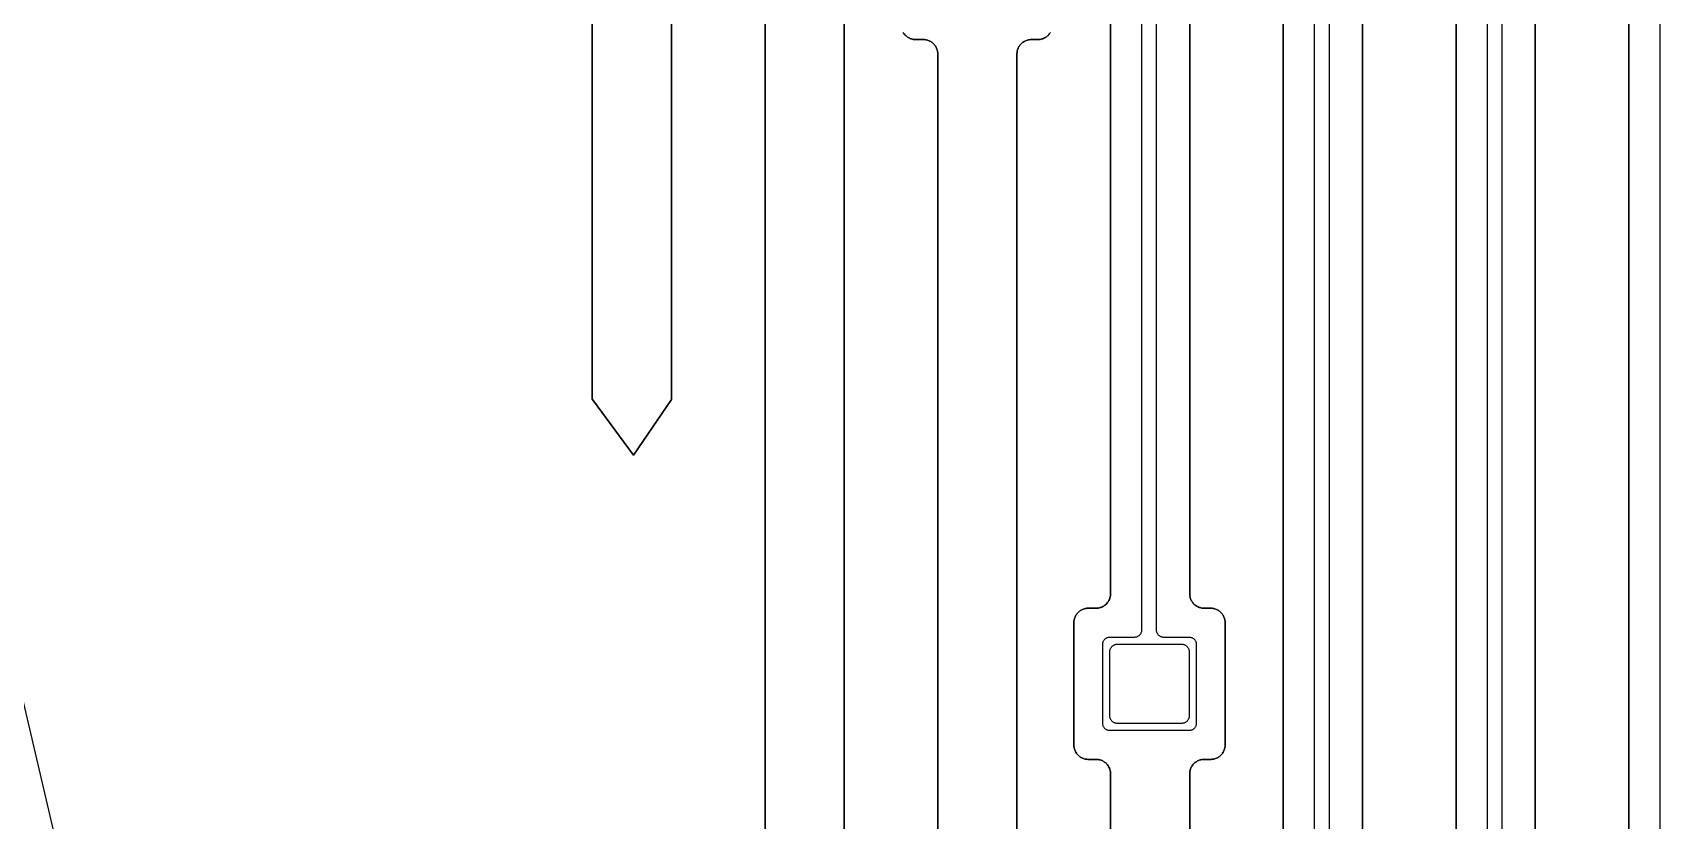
# Model space of a CAD drawing. Extents: x -2057 to 2225, y -44 to 31181.
# Drawn here: x -602 to -374.9, y 2560.8 to 2670.2 of the extents above; entities that cross this region are included whole.
import ezdxf

# ---------------------------------------------------------------- set-up
doc = ezdxf.new("R2010")
doc.units = 0
for name, color, linetype in [('electrode', 6, 'CONTINUOUS'), ('etching', 7, 'CONTINUOUS'), ('L2D0_etching2', 4, 'CONTINUOUS'), ('L3D0_etching3', 5, 'CONTINUOUS'), ('metalization', 8, 'CONTINUOUS'), ('polyimide', 9, 'CONTINUOUS'), ('polyimide_etch_borders', 10, 'CONTINUOUS')]:
    doc.layers.add(name, color=color, linetype=linetype)

msp = doc.modelspace()

# ---------------------------------------------------------------- linework, layer by layer
at = {"layer": 'electrode'}
msp.add_lwpolyline([(-451.34, 2574.247), (-451.427, 2574.255), (-451.513, 2574.27), (-451.598, 2574.293), (-451.68, 2574.323), (-451.759, 2574.36), (-451.834, 2574.403), (-451.906, 2574.453), (-451.973, 2574.509), (-452.035, 2574.571), (-452.091, 2574.638), (-452.141, 2574.71), (-452.184, 2574.785), (-452.221, 2574.864), (-452.251, 2574.946), (-452.274, 2575.031), (-452.289, 2575.117), (-452.297, 2575.204), (-452.297, 2584.291), (-452.289, 2584.378), (-452.274, 2584.464), (-452.251, 2584.548), (-452.221, 2584.63), (-452.184, 2584.71), (-452.141, 2584.785), (-452.091, 2584.857), (-452.035, 2584.924), (-451.973, 2584.985), (-451.906, 2585.042), (-451.834, 2585.092), (-451.759, 2585.135), (-451.68, 2585.172), (-451.598, 2585.202), (-451.513, 2585.225), (-451.427, 2585.24), (-451.34, 2585.247), (-442.253, 2585.247), (-442.166, 2585.24), (-442.08, 2585.225), (-441.996, 2585.202), (-441.914, 2585.172), (-441.834, 2585.135), (-441.759, 2585.092), (-441.687, 2585.042), (-441.62, 2584.985), (-441.559, 2584.924), (-441.502, 2584.857), (-441.452, 2584.785), (-441.409, 2584.71), (-441.372, 2584.63), (-441.342, 2584.548), (-441.319, 2584.464), (-441.304, 2584.378), (-441.297, 2584.291), (-441.297, 2575.204), (-441.304, 2575.117), (-441.319, 2575.031), (-441.342, 2574.946), (-441.372, 2574.864), (-441.409, 2574.785), (-441.452, 2574.71), (-441.502, 2574.638), (-441.559, 2574.571), (-441.62, 2574.509), (-441.687, 2574.453), (-441.759, 2574.403), (-441.834, 2574.36), (-441.914, 2574.323), (-441.996, 2574.293), (-442.08, 2574.27), (-442.166, 2574.255), (-442.253, 2574.247)], close=True, dxfattribs=at)
at = {"layer": 'etching'}
for points in [[(1890.612, 20342.595), (1890.612, 10404.624), (907.37, 8971.06), (907.37, 3311.52), (208.395, -1.125), (80.82, -44.08), (0, 0), (-775.12, 3311.52), (-775.12, 8985.76), (-1736.396, 10397.27), (-1736.396, 20343.044)], [(-452.208, 9035.371), (-452.208, 2592.185), (-452.216, 2592.059), (-452.231, 2591.934), (-452.255, 2591.811), (-452.286, 2591.689), (-452.325, 2591.57), (-452.371, 2591.453), (-452.425, 2591.339), (-452.485, 2591.229), (-452.553, 2591.123), (-452.627, 2591.021), (-452.707, 2590.924), (-452.793, 2590.832), (-452.884, 2590.746), (-452.981, 2590.666), (-453.083, 2590.592), (-453.189, 2590.525), (-453.299, 2590.465), (-453.413, 2590.411), (-453.53, 2590.365), (-453.649, 2590.326), (-453.771, 2590.295), (-453.895, 2590.271), (-454.019, 2590.255), (-454.145, 2590.247), (-455.359, 2590.247), (-455.485, 2590.24), (-455.61, 2590.224), (-455.733, 2590.2), (-455.855, 2590.169), (-455.974, 2590.13), (-456.091, 2590.084), (-456.205, 2590.03), (-456.315, 2589.97), (-456.421, 2589.902), (-456.523, 2589.828), (-456.62, 2589.748), (-456.712, 2589.662), (-456.798, 2589.571), (-456.878, 2589.474), (-456.952, 2589.372), (-457.019, 2589.266), (-457.079, 2589.156), (-457.133, 2589.042), (-457.179, 2588.925), (-457.218, 2588.806), (-457.249, 2588.684), (-457.273, 2588.56), (-457.289, 2588.436), (-457.297, 2588.31), (-457.297, 2571.185), (-457.289, 2571.059), (-457.273, 2570.934), (-457.249, 2570.811), (-457.218, 2570.689), (-457.179, 2570.57), (-457.133, 2570.453), (-457.079, 2570.339), (-457.019, 2570.229), (-456.952, 2570.123), (-456.878, 2570.021), (-456.798, 2569.924), (-456.712, 2569.832), (-456.62, 2569.746), (-456.523, 2569.666), (-456.421, 2569.592), (-456.315, 2569.525), (-456.205, 2569.465), (-456.091, 2569.411), (-455.974, 2569.365), (-455.855, 2569.326), (-455.733, 2569.295), (-455.61, 2569.271), (-455.485, 2569.255), (-455.359, 2569.247), (-454.145, 2569.247), (-454.019, 2569.24), (-453.895, 2569.224), (-453.771, 2569.2), (-453.649, 2569.169), (-453.53, 2569.13), (-453.413, 2569.084), (-453.299, 2569.03), (-453.189, 2568.97), (-453.083, 2568.902), (-452.981, 2568.828), (-452.884, 2568.748), (-452.793, 2568.662), (-452.707, 2568.571), (-452.627, 2568.474), (-452.553, 2568.372), (-452.485, 2568.266), (-452.425, 2568.156), (-452.371, 2568.042), (-452.325, 2567.925), (-452.286, 2567.806), (-452.255, 2567.684), (-452.231, 2567.56), (-452.216, 2567.436), (-452.208, 2567.31), (-452.208, 2319.247)], [(-441.208, 2319.247), (-441.208, 2567.31), (-441.2, 2567.436), (-441.184, 2567.56), (-441.16, 2567.684), (-441.129, 2567.806), (-441.09, 2567.925), (-441.044, 2568.042), (-440.991, 2568.156), (-440.93, 2568.266), (-440.863, 2568.372), (-440.789, 2568.474), (-440.709, 2568.571), (-440.623, 2568.662), (-440.531, 2568.748), (-440.434, 2568.828), (-440.332, 2568.902), (-440.226, 2568.97), (-440.116, 2569.03), (-440.002, 2569.084), (-439.886, 2569.13), (-439.766, 2569.169), (-439.644, 2569.2), (-439.521, 2569.224), (-439.396, 2569.24), (-439.271, 2569.247), (-438.234, 2569.247), (-438.108, 2569.255), (-437.984, 2569.271), (-437.86, 2569.295), (-437.738, 2569.326), (-437.619, 2569.365), (-437.502, 2569.411), (-437.388, 2569.465), (-437.278, 2569.525), (-437.172, 2569.592), (-437.07, 2569.666), (-436.973, 2569.746), (-436.882, 2569.832), (-436.796, 2569.924), (-436.716, 2570.021), (-436.642, 2570.123), (-436.574, 2570.229), (-436.514, 2570.339), (-436.46, 2570.453), (-436.414, 2570.57), (-436.375, 2570.689), (-436.344, 2570.811), (-436.32, 2570.934), (-436.304, 2571.059), (-436.297, 2571.185), (-436.297, 2588.31), (-436.304, 2588.436), (-436.32, 2588.56), (-436.344, 2588.684), (-436.375, 2588.806), (-436.414, 2588.925), (-436.46, 2589.042), (-436.514, 2589.156), (-436.574, 2589.266), (-436.642, 2589.372), (-436.716, 2589.474), (-436.796, 2589.571), (-436.882, 2589.662), (-436.973, 2589.748), (-437.07, 2589.828), (-437.172, 2589.902), (-437.278, 2589.97), (-437.388, 2590.03), (-437.502, 2590.084), (-437.619, 2590.13), (-437.738, 2590.169), (-437.86, 2590.2), (-437.984, 2590.224), (-438.108, 2590.24), (-438.234, 2590.247), (-439.271, 2590.247), (-439.396, 2590.255), (-439.521, 2590.271), (-439.644, 2590.295), (-439.766, 2590.326), (-439.886, 2590.365), (-440.002, 2590.411), (-440.116, 2590.465), (-440.226, 2590.525), (-440.332, 2590.592), (-440.434, 2590.666), (-440.531, 2590.746), (-440.623, 2590.832), (-440.709, 2590.924), (-440.789, 2591.021), (-440.863, 2591.123), (-440.93, 2591.229), (-440.991, 2591.339), (-441.044, 2591.453), (-441.09, 2591.57), (-441.129, 2591.689), (-441.16, 2591.811), (-441.184, 2591.934), (-441.2, 2592.059), (-441.208, 2592.185), (-441.208, 9035.377)], [(-428.208, 9035.371), (-428.208, 2492.185)], [(-417.208, 2492.185), (-417.208, 9035.377)], [(-404.208, 9035.371), (-404.208, 2392.185)], [(-393.208, 2392.185), (-393.208, 9035.377)], [(-380.208, 9035.371), (-380.208, 2292.185)], [(-524.208, 2867.31), (-524.208, 2619.247), (-524.17, 2619.247), (-518.49, 2611.52), (-513.208, 2619.247), (-513.208, 2867.31)], [(-500.208, 2767.31), (-500.208, 2519.247)], [(-489.208, 2519.247), (-489.208, 2767.31)], [(-481.019, 2670.229), (-480.952, 2670.123), (-480.878, 2670.021), (-480.798, 2669.924), (-480.712, 2669.832), (-480.62, 2669.746), (-480.523, 2669.666), (-480.421, 2669.592), (-480.315, 2669.525), (-480.205, 2669.465), (-480.091, 2669.411), (-479.974, 2669.365), (-479.855, 2669.326), (-479.733, 2669.295), (-479.61, 2669.271), (-479.485, 2669.255), (-479.359, 2669.247), (-478.145, 2669.247), (-478.019, 2669.24), (-477.895, 2669.224), (-477.771, 2669.2), (-477.649, 2669.169), (-477.53, 2669.13), (-477.413, 2669.084), (-477.299, 2669.03), (-477.189, 2668.97), (-477.083, 2668.902), (-476.981, 2668.828), (-476.884, 2668.748), (-476.793, 2668.662), (-476.707, 2668.571), (-476.627, 2668.474), (-476.553, 2668.372), (-476.485, 2668.266), (-476.425, 2668.156), (-476.371, 2668.042), (-476.325, 2667.925), (-476.286, 2667.806), (-476.255, 2667.684), (-476.231, 2667.56), (-476.216, 2667.436), (-476.208, 2667.31), (-476.208, 2419.247)], [(-465.208, 2419.247), (-465.208, 2667.31), (-465.2, 2667.436), (-465.184, 2667.56), (-465.16, 2667.684), (-465.129, 2667.806), (-465.09, 2667.925), (-465.044, 2668.042), (-464.991, 2668.156), (-464.93, 2668.266), (-464.863, 2668.372), (-464.789, 2668.474), (-464.709, 2668.571), (-464.623, 2668.662), (-464.531, 2668.748), (-464.434, 2668.828), (-464.332, 2668.902), (-464.226, 2668.97), (-464.116, 2669.03), (-464.002, 2669.084), (-463.886, 2669.13), (-463.766, 2669.169), (-463.644, 2669.2), (-463.521, 2669.224), (-463.396, 2669.24), (-463.271, 2669.247), (-462.234, 2669.247), (-462.108, 2669.255), (-461.984, 2669.271), (-461.86, 2669.295), (-461.738, 2669.326), (-461.619, 2669.365), (-461.502, 2669.411), (-461.388, 2669.465), (-461.278, 2669.525), (-461.172, 2669.592), (-461.07, 2669.666), (-460.973, 2669.746), (-460.882, 2669.832), (-460.796, 2669.924), (-460.716, 2670.021), (-460.642, 2670.123), (-460.574, 2670.229)]]:
    msp.add_lwpolyline(points, dxfattribs=at)
at = {"layer": 'L2D0_etching2'}
msp.add_lwpolyline([(1890.612, 20342.595), (1890.612, 10404.624), (907.37, 8971.06), (907.37, 3311.52), (208.395, -1.125), (80.82, -44.08), (0, 0), (-775.12, 3311.52), (-775.12, 8985.76), (-1736.396, 10397.27), (-1736.396, 20343.044)], dxfattribs=at)
at = {"layer": 'L3D0_etching3'}
for points in [[(1890.612, 20342.595), (1890.612, 10404.624), (907.37, 8971.06), (907.37, 3311.52), (208.395, -1.125), (80.82, -44.08), (0, 0), (-775.12, 3311.52), (-775.12, 8985.76), (-1736.396, 10397.27), (-1736.396, 20343.044)], [(-452.208, 9035.371), (-452.208, 2592.185), (-452.216, 2592.059), (-452.231, 2591.934), (-452.255, 2591.811), (-452.286, 2591.689), (-452.325, 2591.57), (-452.371, 2591.453), (-452.425, 2591.339), (-452.485, 2591.229), (-452.553, 2591.123), (-452.627, 2591.021), (-452.707, 2590.924), (-452.793, 2590.832), (-452.884, 2590.746), (-452.981, 2590.666), (-453.083, 2590.592), (-453.189, 2590.525), (-453.299, 2590.465), (-453.413, 2590.411), (-453.53, 2590.365), (-453.649, 2590.326), (-453.771, 2590.295), (-453.895, 2590.271), (-454.019, 2590.255), (-454.145, 2590.247), (-455.359, 2590.247), (-455.485, 2590.24), (-455.61, 2590.224), (-455.733, 2590.2), (-455.855, 2590.169), (-455.974, 2590.13), (-456.091, 2590.084), (-456.205, 2590.03), (-456.315, 2589.97), (-456.421, 2589.902), (-456.523, 2589.828), (-456.62, 2589.748), (-456.712, 2589.662), (-456.798, 2589.571), (-456.878, 2589.474), (-456.952, 2589.372), (-457.019, 2589.266), (-457.079, 2589.156), (-457.133, 2589.042), (-457.179, 2588.925), (-457.218, 2588.806), (-457.249, 2588.684), (-457.273, 2588.56), (-457.289, 2588.436), (-457.297, 2588.31), (-457.297, 2571.185), (-457.289, 2571.059), (-457.273, 2570.934), (-457.249, 2570.811), (-457.218, 2570.689), (-457.179, 2570.57), (-457.133, 2570.453), (-457.079, 2570.339), (-457.019, 2570.229), (-456.952, 2570.123), (-456.878, 2570.021), (-456.798, 2569.924), (-456.712, 2569.832), (-456.62, 2569.746), (-456.523, 2569.666), (-456.421, 2569.592), (-456.315, 2569.525), (-456.205, 2569.465), (-456.091, 2569.411), (-455.974, 2569.365), (-455.855, 2569.326), (-455.733, 2569.295), (-455.61, 2569.271), (-455.485, 2569.255), (-455.359, 2569.247), (-454.145, 2569.247), (-454.019, 2569.24), (-453.895, 2569.224), (-453.771, 2569.2), (-453.649, 2569.169), (-453.53, 2569.13), (-453.413, 2569.084), (-453.299, 2569.03), (-453.189, 2568.97), (-453.083, 2568.902), (-452.981, 2568.828), (-452.884, 2568.748), (-452.793, 2568.662), (-452.707, 2568.571), (-452.627, 2568.474), (-452.553, 2568.372), (-452.485, 2568.266), (-452.425, 2568.156), (-452.371, 2568.042), (-452.325, 2567.925), (-452.286, 2567.806), (-452.255, 2567.684), (-452.231, 2567.56), (-452.216, 2567.436), (-452.208, 2567.31), (-452.208, 2319.247)], [(-441.208, 2319.247), (-441.208, 2567.31), (-441.2, 2567.436), (-441.184, 2567.56), (-441.16, 2567.684), (-441.129, 2567.806), (-441.09, 2567.925), (-441.044, 2568.042), (-440.991, 2568.156), (-440.93, 2568.266), (-440.863, 2568.372), (-440.789, 2568.474), (-440.709, 2568.571), (-440.623, 2568.662), (-440.531, 2568.748), (-440.434, 2568.828), (-440.332, 2568.902), (-440.226, 2568.97), (-440.116, 2569.03), (-440.002, 2569.084), (-439.886, 2569.13), (-439.766, 2569.169), (-439.644, 2569.2), (-439.521, 2569.224), (-439.396, 2569.24), (-439.271, 2569.247), (-438.234, 2569.247), (-438.108, 2569.255), (-437.984, 2569.271), (-437.86, 2569.295), (-437.738, 2569.326), (-437.619, 2569.365), (-437.502, 2569.411), (-437.388, 2569.465), (-437.278, 2569.525), (-437.172, 2569.592), (-437.07, 2569.666), (-436.973, 2569.746), (-436.882, 2569.832), (-436.796, 2569.924), (-436.716, 2570.021), (-436.642, 2570.123), (-436.574, 2570.229), (-436.514, 2570.339), (-436.46, 2570.453), (-436.414, 2570.57), (-436.375, 2570.689), (-436.344, 2570.811), (-436.32, 2570.934), (-436.304, 2571.059), (-436.297, 2571.185), (-436.297, 2588.31), (-436.304, 2588.436), (-436.32, 2588.56), (-436.344, 2588.684), (-436.375, 2588.806), (-436.414, 2588.925), (-436.46, 2589.042), (-436.514, 2589.156), (-436.574, 2589.266), (-436.642, 2589.372), (-436.716, 2589.474), (-436.796, 2589.571), (-436.882, 2589.662), (-436.973, 2589.748), (-437.07, 2589.828), (-437.172, 2589.902), (-437.278, 2589.97), (-437.388, 2590.03), (-437.502, 2590.084), (-437.619, 2590.13), (-437.738, 2590.169), (-437.86, 2590.2), (-437.984, 2590.224), (-438.108, 2590.24), (-438.234, 2590.247), (-439.271, 2590.247), (-439.396, 2590.255), (-439.521, 2590.271), (-439.644, 2590.295), (-439.766, 2590.326), (-439.886, 2590.365), (-440.002, 2590.411), (-440.116, 2590.465), (-440.226, 2590.525), (-440.332, 2590.592), (-440.434, 2590.666), (-440.531, 2590.746), (-440.623, 2590.832), (-440.709, 2590.924), (-440.789, 2591.021), (-440.863, 2591.123), (-440.93, 2591.229), (-440.991, 2591.339), (-441.044, 2591.453), (-441.09, 2591.57), (-441.129, 2591.689), (-441.16, 2591.811), (-441.184, 2591.934), (-441.2, 2592.059), (-441.208, 2592.185), (-441.208, 9035.377)], [(-428.208, 9035.371), (-428.208, 2492.185)], [(-417.208, 2492.185), (-417.208, 9035.377)], [(-404.208, 9035.371), (-404.208, 2392.185)], [(-393.208, 2392.185), (-393.208, 9035.377)], [(-380.208, 9035.371), (-380.208, 2292.185)], [(-524.208, 2867.31), (-524.208, 2619.247), (-524.17, 2619.247), (-518.49, 2611.52), (-513.208, 2619.247), (-513.208, 2867.31)], [(-500.208, 2767.31), (-500.208, 2519.247)], [(-489.208, 2519.247), (-489.208, 2767.31)], [(-481.019, 2670.229), (-480.952, 2670.123), (-480.878, 2670.021), (-480.798, 2669.924), (-480.712, 2669.832), (-480.62, 2669.746), (-480.523, 2669.666), (-480.421, 2669.592), (-480.315, 2669.525), (-480.205, 2669.465), (-480.091, 2669.411), (-479.974, 2669.365), (-479.855, 2669.326), (-479.733, 2669.295), (-479.61, 2669.271), (-479.485, 2669.255), (-479.359, 2669.247), (-478.145, 2669.247), (-478.019, 2669.24), (-477.895, 2669.224), (-477.771, 2669.2), (-477.649, 2669.169), (-477.53, 2669.13), (-477.413, 2669.084), (-477.299, 2669.03), (-477.189, 2668.97), (-477.083, 2668.902), (-476.981, 2668.828), (-476.884, 2668.748), (-476.793, 2668.662), (-476.707, 2668.571), (-476.627, 2668.474), (-476.553, 2668.372), (-476.485, 2668.266), (-476.425, 2668.156), (-476.371, 2668.042), (-476.325, 2667.925), (-476.286, 2667.806), (-476.255, 2667.684), (-476.231, 2667.56), (-476.216, 2667.436), (-476.208, 2667.31), (-476.208, 2419.247)], [(-465.208, 2419.247), (-465.208, 2667.31), (-465.2, 2667.436), (-465.184, 2667.56), (-465.16, 2667.684), (-465.129, 2667.806), (-465.09, 2667.925), (-465.044, 2668.042), (-464.991, 2668.156), (-464.93, 2668.266), (-464.863, 2668.372), (-464.789, 2668.474), (-464.709, 2668.571), (-464.623, 2668.662), (-464.531, 2668.748), (-464.434, 2668.828), (-464.332, 2668.902), (-464.226, 2668.97), (-464.116, 2669.03), (-464.002, 2669.084), (-463.886, 2669.13), (-463.766, 2669.169), (-463.644, 2669.2), (-463.521, 2669.224), (-463.396, 2669.24), (-463.271, 2669.247), (-462.234, 2669.247), (-462.108, 2669.255), (-461.984, 2669.271), (-461.86, 2669.295), (-461.738, 2669.326), (-461.619, 2669.365), (-461.502, 2669.411), (-461.388, 2669.465), (-461.278, 2669.525), (-461.172, 2669.592), (-461.07, 2669.666), (-460.973, 2669.746), (-460.882, 2669.832), (-460.796, 2669.924), (-460.716, 2670.021), (-460.642, 2670.123), (-460.574, 2670.229)]]:
    msp.add_lwpolyline(points, dxfattribs=at)
at = {"layer": 'metalization'}
for points in [[(-445.858, 9040.22), (-445.858, 2587.204), (-445.85, 2587.117), (-445.835, 2587.031), (-445.812, 2586.946), (-445.782, 2586.864), (-445.746, 2586.785), (-445.702, 2586.71), (-445.652, 2586.638), (-445.596, 2586.571), (-445.534, 2586.509), (-445.467, 2586.453), (-445.396, 2586.403), (-445.32, 2586.36), (-445.241, 2586.323), (-445.159, 2586.293), (-445.074, 2586.27), (-444.988, 2586.255), (-444.901, 2586.247), (-441.253, 2586.247), (-441.166, 2586.24), (-441.08, 2586.225), (-440.996, 2586.202), (-440.914, 2586.172), (-440.834, 2586.135), (-440.759, 2586.092), (-440.687, 2586.042), (-440.62, 2585.985), (-440.559, 2585.924), (-440.502, 2585.857), (-440.452, 2585.785), (-440.409, 2585.71), (-440.372, 2585.63), (-440.342, 2585.548), (-440.319, 2585.464), (-440.304, 2585.378), (-440.297, 2585.291), (-440.297, 2574.204), (-440.304, 2574.117), (-440.319, 2574.031), (-440.342, 2573.946), (-440.372, 2573.864), (-440.409, 2573.785), (-440.452, 2573.71), (-440.502, 2573.638), (-440.559, 2573.571), (-440.62, 2573.509), (-440.687, 2573.453), (-440.759, 2573.403), (-440.834, 2573.36), (-440.914, 2573.323), (-440.996, 2573.293), (-441.08, 2573.27), (-441.166, 2573.255), (-441.253, 2573.247), (-452.34, 2573.247), (-452.427, 2573.255), (-452.513, 2573.27), (-452.598, 2573.293), (-452.68, 2573.323), (-452.759, 2573.36), (-452.834, 2573.403), (-452.906, 2573.453), (-452.973, 2573.509), (-453.035, 2573.571), (-453.091, 2573.638), (-453.141, 2573.71), (-453.184, 2573.785), (-453.221, 2573.864), (-453.251, 2573.946), (-453.274, 2574.031), (-453.289, 2574.117), (-453.297, 2574.204), (-453.297, 2585.291), (-453.289, 2585.378), (-453.274, 2585.464), (-453.251, 2585.548), (-453.221, 2585.63), (-453.184, 2585.71), (-453.141, 2585.785), (-453.091, 2585.857), (-453.035, 2585.924), (-452.973, 2585.985), (-452.906, 2586.042), (-452.834, 2586.092), (-452.759, 2586.135), (-452.68, 2586.172), (-452.598, 2586.202), (-452.513, 2586.225), (-452.427, 2586.24), (-452.34, 2586.247), (-448.814, 2586.247), (-448.727, 2586.255), (-448.641, 2586.27), (-448.557, 2586.293), (-448.475, 2586.323), (-448.396, 2586.36), (-448.32, 2586.403), (-448.248, 2586.453), (-448.181, 2586.509), (-448.12, 2586.571), (-448.064, 2586.638), (-448.014, 2586.71), (-447.97, 2586.785), (-447.933, 2586.864), (-447.903, 2586.946), (-447.88, 2587.031), (-447.865, 2587.117), (-447.858, 2587.204), (-447.858, 9040.22)], [(-423.858, 2487.204), (-423.858, 9040.22)], [(-421.858, 9040.22), (-421.858, 2487.204)], [(-399.858, 2387.204), (-399.858, 9040.22)], [(-397.858, 9040.22), (-397.858, 2387.204)], [(-375.858, 2287.204), (-375.858, 9040.22)]]:
    msp.add_lwpolyline(points, dxfattribs=at)
at = {"layer": 'polyimide'}
for points in [[(-452.208, 2319.247), (-452.208, 2567.31), (-452.216, 2567.436), (-452.231, 2567.56), (-452.255, 2567.684), (-452.286, 2567.806), (-452.325, 2567.925), (-452.371, 2568.042), (-452.425, 2568.156), (-452.485, 2568.266), (-452.553, 2568.372), (-452.627, 2568.474), (-452.707, 2568.571), (-452.793, 2568.662), (-452.884, 2568.748), (-452.981, 2568.828), (-453.083, 2568.902), (-453.189, 2568.97), (-453.299, 2569.03), (-453.413, 2569.084), (-453.53, 2569.13), (-453.649, 2569.169), (-453.771, 2569.2), (-453.895, 2569.224), (-454.019, 2569.24), (-454.145, 2569.247), (-455.359, 2569.247), (-455.485, 2569.255), (-455.61, 2569.271), (-455.733, 2569.295), (-455.855, 2569.326), (-455.974, 2569.365), (-456.091, 2569.411), (-456.205, 2569.465), (-456.315, 2569.525), (-456.421, 2569.592), (-456.523, 2569.666), (-456.62, 2569.746), (-456.712, 2569.832), (-456.798, 2569.924), (-456.878, 2570.021), (-456.952, 2570.123), (-457.019, 2570.229), (-457.079, 2570.339), (-457.133, 2570.453), (-457.179, 2570.57), (-457.218, 2570.689), (-457.249, 2570.811), (-457.273, 2570.934), (-457.289, 2571.059), (-457.297, 2571.185), (-457.297, 2588.31), (-457.289, 2588.436), (-457.273, 2588.56), (-457.249, 2588.684), (-457.218, 2588.806), (-457.179, 2588.925), (-457.133, 2589.042), (-457.079, 2589.156), (-457.019, 2589.266), (-456.952, 2589.372), (-456.878, 2589.474), (-456.798, 2589.571), (-456.712, 2589.662), (-456.62, 2589.748), (-456.523, 2589.828), (-456.421, 2589.902), (-456.315, 2589.97), (-456.205, 2590.03), (-456.091, 2590.084), (-455.974, 2590.13), (-455.855, 2590.169), (-455.733, 2590.2), (-455.61, 2590.224), (-455.485, 2590.24), (-455.359, 2590.247), (-454.145, 2590.247), (-454.019, 2590.255), (-453.895, 2590.271), (-453.771, 2590.295), (-453.649, 2590.326), (-453.53, 2590.365), (-453.413, 2590.411), (-453.299, 2590.465), (-453.189, 2590.525), (-453.083, 2590.592), (-452.981, 2590.666), (-452.884, 2590.746), (-452.793, 2590.832), (-452.707, 2590.924), (-452.627, 2591.021), (-452.553, 2591.123), (-452.485, 2591.229), (-452.425, 2591.339), (-452.371, 2591.453), (-452.325, 2591.57), (-452.286, 2591.689), (-452.255, 2591.811), (-452.231, 2591.934), (-452.216, 2592.059), (-452.208, 2592.185), (-452.208, 9035.371)], [(-452.208, 9035.371), (-452.208, 2592.185), (-452.216, 2592.059), (-452.231, 2591.934), (-452.255, 2591.811), (-452.286, 2591.689), (-452.325, 2591.57), (-452.371, 2591.453), (-452.425, 2591.339), (-452.485, 2591.229), (-452.553, 2591.123), (-452.627, 2591.021), (-452.707, 2590.924), (-452.793, 2590.832), (-452.884, 2590.746), (-452.981, 2590.666), (-453.083, 2590.592), (-453.189, 2590.525), (-453.299, 2590.465), (-453.413, 2590.411), (-453.53, 2590.365), (-453.649, 2590.326), (-453.771, 2590.295), (-453.895, 2590.271), (-454.019, 2590.255), (-454.145, 2590.247), (-455.359, 2590.247), (-455.485, 2590.24), (-455.61, 2590.224), (-455.733, 2590.2), (-455.855, 2590.169), (-455.974, 2590.13), (-456.091, 2590.084), (-456.205, 2590.03), (-456.315, 2589.97), (-456.421, 2589.902), (-456.523, 2589.828), (-456.62, 2589.748), (-456.712, 2589.662), (-456.798, 2589.571), (-456.878, 2589.474), (-456.952, 2589.372), (-457.019, 2589.266), (-457.079, 2589.156), (-457.133, 2589.042), (-457.179, 2588.925), (-457.218, 2588.806), (-457.249, 2588.684), (-457.273, 2588.56), (-457.289, 2588.436), (-457.297, 2588.31), (-457.297, 2571.185), (-457.289, 2571.059), (-457.273, 2570.934), (-457.249, 2570.811), (-457.218, 2570.689), (-457.179, 2570.57), (-457.133, 2570.453), (-457.079, 2570.339), (-457.019, 2570.229), (-456.952, 2570.123), (-456.878, 2570.021), (-456.798, 2569.924), (-456.712, 2569.832), (-456.62, 2569.746), (-456.523, 2569.666), (-456.421, 2569.592), (-456.315, 2569.525), (-456.205, 2569.465), (-456.091, 2569.411), (-455.974, 2569.365), (-455.855, 2569.326), (-455.733, 2569.295), (-455.61, 2569.271), (-455.485, 2569.255), (-455.359, 2569.247), (-454.145, 2569.247), (-454.019, 2569.24), (-453.895, 2569.224), (-453.771, 2569.2), (-453.649, 2569.169), (-453.53, 2569.13), (-453.413, 2569.084), (-453.299, 2569.03), (-453.189, 2568.97), (-453.083, 2568.902), (-452.981, 2568.828), (-452.884, 2568.748), (-452.793, 2568.662), (-452.707, 2568.571), (-452.627, 2568.474), (-452.553, 2568.372), (-452.485, 2568.266), (-452.425, 2568.156), (-452.371, 2568.042), (-452.325, 2567.925), (-452.286, 2567.806), (-452.255, 2567.684), (-452.231, 2567.56), (-452.216, 2567.436), (-452.208, 2567.31), (-452.208, 2319.247)], [(-441.208, 9035.377), (-441.208, 2592.185), (-441.2, 2592.059), (-441.184, 2591.934), (-441.16, 2591.811), (-441.129, 2591.689), (-441.09, 2591.57), (-441.044, 2591.453), (-440.991, 2591.339), (-440.93, 2591.229), (-440.863, 2591.123), (-440.789, 2591.021), (-440.709, 2590.924), (-440.623, 2590.832), (-440.531, 2590.746), (-440.434, 2590.666), (-440.332, 2590.592), (-440.226, 2590.525), (-440.116, 2590.465), (-440.002, 2590.411), (-439.886, 2590.365), (-439.766, 2590.326), (-439.644, 2590.295), (-439.521, 2590.271), (-439.396, 2590.255), (-439.271, 2590.247), (-438.234, 2590.247), (-438.108, 2590.24), (-437.984, 2590.224), (-437.86, 2590.2), (-437.738, 2590.169), (-437.619, 2590.13), (-437.502, 2590.084), (-437.388, 2590.03), (-437.278, 2589.97), (-437.172, 2589.902), (-437.07, 2589.828), (-436.973, 2589.748), (-436.882, 2589.662), (-436.796, 2589.571), (-436.716, 2589.474), (-436.642, 2589.372), (-436.574, 2589.266), (-436.514, 2589.156), (-436.46, 2589.042), (-436.414, 2588.925), (-436.375, 2588.806), (-436.344, 2588.684), (-436.32, 2588.56), (-436.304, 2588.436), (-436.297, 2588.31), (-436.297, 2571.185), (-436.304, 2571.059), (-436.32, 2570.934), (-436.344, 2570.811), (-436.375, 2570.689), (-436.414, 2570.57), (-436.46, 2570.453), (-436.514, 2570.339), (-436.574, 2570.229), (-436.642, 2570.123), (-436.716, 2570.021), (-436.796, 2569.924), (-436.882, 2569.832), (-436.973, 2569.746), (-437.07, 2569.666), (-437.172, 2569.592), (-437.278, 2569.525), (-437.388, 2569.465), (-437.502, 2569.411), (-437.619, 2569.365), (-437.738, 2569.326), (-437.86, 2569.295), (-437.984, 2569.271), (-438.108, 2569.255), (-438.234, 2569.247), (-439.271, 2569.247), (-439.396, 2569.24), (-439.521, 2569.224), (-439.644, 2569.2), (-439.766, 2569.169), (-439.886, 2569.13), (-440.002, 2569.084), (-440.116, 2569.03), (-440.226, 2568.97), (-440.332, 2568.902), (-440.434, 2568.828), (-440.531, 2568.748), (-440.623, 2568.662), (-440.709, 2568.571), (-440.789, 2568.474), (-440.863, 2568.372), (-440.93, 2568.266), (-440.991, 2568.156), (-441.044, 2568.042), (-441.09, 2567.925), (-441.129, 2567.806), (-441.16, 2567.684), (-441.184, 2567.56), (-441.2, 2567.436), (-441.208, 2567.31), (-441.208, 2319.247)], [(-441.208, 2319.247), (-441.208, 2567.31), (-441.2, 2567.436), (-441.184, 2567.56), (-441.16, 2567.684), (-441.129, 2567.806), (-441.09, 2567.925), (-441.044, 2568.042), (-440.991, 2568.156), (-440.93, 2568.266), (-440.863, 2568.372), (-440.789, 2568.474), (-440.709, 2568.571), (-440.623, 2568.662), (-440.531, 2568.748), (-440.434, 2568.828), (-440.332, 2568.902), (-440.226, 2568.97), (-440.116, 2569.03), (-440.002, 2569.084), (-439.886, 2569.13), (-439.766, 2569.169), (-439.644, 2569.2), (-439.521, 2569.224), (-439.396, 2569.24), (-439.271, 2569.247), (-438.234, 2569.247), (-438.108, 2569.255), (-437.984, 2569.271), (-437.86, 2569.295), (-437.738, 2569.326), (-437.619, 2569.365), (-437.502, 2569.411), (-437.388, 2569.465), (-437.278, 2569.525), (-437.172, 2569.592), (-437.07, 2569.666), (-436.973, 2569.746), (-436.882, 2569.832), (-436.796, 2569.924), (-436.716, 2570.021), (-436.642, 2570.123), (-436.574, 2570.229), (-436.514, 2570.339), (-436.46, 2570.453), (-436.414, 2570.57), (-436.375, 2570.689), (-436.344, 2570.811), (-436.32, 2570.934), (-436.304, 2571.059), (-436.297, 2571.185), (-436.297, 2588.31), (-436.304, 2588.436), (-436.32, 2588.56), (-436.344, 2588.684), (-436.375, 2588.806), (-436.414, 2588.925), (-436.46, 2589.042), (-436.514, 2589.156), (-436.574, 2589.266), (-436.642, 2589.372), (-436.716, 2589.474), (-436.796, 2589.571), (-436.882, 2589.662), (-436.973, 2589.748), (-437.07, 2589.828), (-437.172, 2589.902), (-437.278, 2589.97), (-437.388, 2590.03), (-437.502, 2590.084), (-437.619, 2590.13), (-437.738, 2590.169), (-437.86, 2590.2), (-437.984, 2590.224), (-438.108, 2590.24), (-438.234, 2590.247), (-439.271, 2590.247), (-439.396, 2590.255), (-439.521, 2590.271), (-439.644, 2590.295), (-439.766, 2590.326), (-439.886, 2590.365), (-440.002, 2590.411), (-440.116, 2590.465), (-440.226, 2590.525), (-440.332, 2590.592), (-440.434, 2590.666), (-440.531, 2590.746), (-440.623, 2590.832), (-440.709, 2590.924), (-440.789, 2591.021), (-440.863, 2591.123), (-440.93, 2591.229), (-440.991, 2591.339), (-441.044, 2591.453), (-441.09, 2591.57), (-441.129, 2591.689), (-441.16, 2591.811), (-441.184, 2591.934), (-441.2, 2592.059), (-441.208, 2592.185), (-441.208, 9035.377)], [(-428.208, 2492.185), (-428.208, 9035.371)], [(-428.208, 9035.371), (-428.208, 2492.185)], [(-417.208, 9035.377), (-417.208, 2492.185)], [(-417.208, 2492.185), (-417.208, 9035.377)], [(-404.208, 2392.185), (-404.208, 9035.371)], [(-404.208, 9035.371), (-404.208, 2392.185)], [(-393.208, 9035.377), (-393.208, 2392.185)], [(-393.208, 2392.185), (-393.208, 9035.377)], [(-380.208, 2292.185), (-380.208, 9035.371)], [(-380.208, 9035.371), (-380.208, 2292.185)], [(-513.208, 2867.31), (-513.208, 2619.247), (-518.49, 2611.52), (-524.17, 2619.247), (-524.208, 2619.247), (-524.208, 2867.31)], [(-524.208, 2867.31), (-524.208, 2619.247), (-524.17, 2619.247), (-518.49, 2611.52), (-513.208, 2619.247), (-513.208, 2867.31)], [(-500.208, 2519.247), (-500.208, 2767.31)], [(-500.208, 2767.31), (-500.208, 2519.247)], [(-489.208, 2767.31), (-489.208, 2519.247)], [(-489.208, 2519.247), (-489.208, 2767.31)], [(-476.208, 2419.247), (-476.208, 2667.31), (-476.216, 2667.436), (-476.231, 2667.56), (-476.255, 2667.684), (-476.286, 2667.806), (-476.325, 2667.925), (-476.371, 2668.042), (-476.425, 2668.156), (-476.485, 2668.266), (-476.553, 2668.372), (-476.627, 2668.474), (-476.707, 2668.571), (-476.793, 2668.662), (-476.884, 2668.748), (-476.981, 2668.828), (-477.083, 2668.902), (-477.189, 2668.97), (-477.299, 2669.03), (-477.413, 2669.084), (-477.53, 2669.13), (-477.649, 2669.169), (-477.771, 2669.2), (-477.895, 2669.224), (-478.019, 2669.24), (-478.145, 2669.247), (-479.359, 2669.247), (-479.485, 2669.255), (-479.61, 2669.271), (-479.733, 2669.295), (-479.855, 2669.326), (-479.974, 2669.365), (-480.091, 2669.411), (-480.205, 2669.465), (-480.315, 2669.525), (-480.421, 2669.592), (-480.523, 2669.666), (-480.62, 2669.746), (-480.712, 2669.832), (-480.798, 2669.924), (-480.878, 2670.021), (-480.952, 2670.123), (-481.019, 2670.229)], [(-481.019, 2670.229), (-480.952, 2670.123), (-480.878, 2670.021), (-480.798, 2669.924), (-480.712, 2669.832), (-480.62, 2669.746), (-480.523, 2669.666), (-480.421, 2669.592), (-480.315, 2669.525), (-480.205, 2669.465), (-480.091, 2669.411), (-479.974, 2669.365), (-479.855, 2669.326), (-479.733, 2669.295), (-479.61, 2669.271), (-479.485, 2669.255), (-479.359, 2669.247), (-478.145, 2669.247), (-478.019, 2669.24), (-477.895, 2669.224), (-477.771, 2669.2), (-477.649, 2669.169), (-477.53, 2669.13), (-477.413, 2669.084), (-477.299, 2669.03), (-477.189, 2668.97), (-477.083, 2668.902), (-476.981, 2668.828), (-476.884, 2668.748), (-476.793, 2668.662), (-476.707, 2668.571), (-476.627, 2668.474), (-476.553, 2668.372), (-476.485, 2668.266), (-476.425, 2668.156), (-476.371, 2668.042), (-476.325, 2667.925), (-476.286, 2667.806), (-476.255, 2667.684), (-476.231, 2667.56), (-476.216, 2667.436), (-476.208, 2667.31), (-476.208, 2419.247)], [(-460.574, 2670.229), (-460.642, 2670.123), (-460.716, 2670.021), (-460.796, 2669.924), (-460.882, 2669.832), (-460.973, 2669.746), (-461.07, 2669.666), (-461.172, 2669.592), (-461.278, 2669.525), (-461.388, 2669.465), (-461.502, 2669.411), (-461.619, 2669.365), (-461.738, 2669.326), (-461.86, 2669.295), (-461.984, 2669.271), (-462.108, 2669.255), (-462.234, 2669.247), (-463.271, 2669.247), (-463.396, 2669.24), (-463.521, 2669.224), (-463.644, 2669.2), (-463.766, 2669.169), (-463.886, 2669.13), (-464.002, 2669.084), (-464.116, 2669.03), (-464.226, 2668.97), (-464.332, 2668.902), (-464.434, 2668.828), (-464.531, 2668.748), (-464.623, 2668.662), (-464.709, 2668.571), (-464.789, 2668.474), (-464.863, 2668.372), (-464.93, 2668.266), (-464.991, 2668.156), (-465.044, 2668.042), (-465.09, 2667.925), (-465.129, 2667.806), (-465.16, 2667.684), (-465.184, 2667.56), (-465.2, 2667.436), (-465.208, 2667.31), (-465.208, 2419.247)], [(-465.208, 2419.247), (-465.208, 2667.31), (-465.2, 2667.436), (-465.184, 2667.56), (-465.16, 2667.684), (-465.129, 2667.806), (-465.09, 2667.925), (-465.044, 2668.042), (-464.991, 2668.156), (-464.93, 2668.266), (-464.863, 2668.372), (-464.789, 2668.474), (-464.709, 2668.571), (-464.623, 2668.662), (-464.531, 2668.748), (-464.434, 2668.828), (-464.332, 2668.902), (-464.226, 2668.97), (-464.116, 2669.03), (-464.002, 2669.084), (-463.886, 2669.13), (-463.766, 2669.169), (-463.644, 2669.2), (-463.521, 2669.224), (-463.396, 2669.24), (-463.271, 2669.247), (-462.234, 2669.247), (-462.108, 2669.255), (-461.984, 2669.271), (-461.86, 2669.295), (-461.738, 2669.326), (-461.619, 2669.365), (-461.502, 2669.411), (-461.388, 2669.465), (-461.278, 2669.525), (-461.172, 2669.592), (-461.07, 2669.666), (-460.973, 2669.746), (-460.882, 2669.832), (-460.796, 2669.924), (-460.716, 2670.021), (-460.642, 2670.123), (-460.574, 2670.229)]]:
    msp.add_lwpolyline(points, dxfattribs=at)
at = {"layer": 'polyimide_etch_borders'}
msp.add_lwpolyline([(1890.612, 20342.595), (1890.612, 10404.624), (907.37, 8971.06), (907.37, 3311.52), (208.395, -1.125), (80.82, -44.08), (0, 0), (-775.12, 3311.52), (-775.12, 8985.76), (-1736.396, 10397.27), (-1736.396, 20343.044)], dxfattribs=at)

doc.saveas('drawing.dxf')
